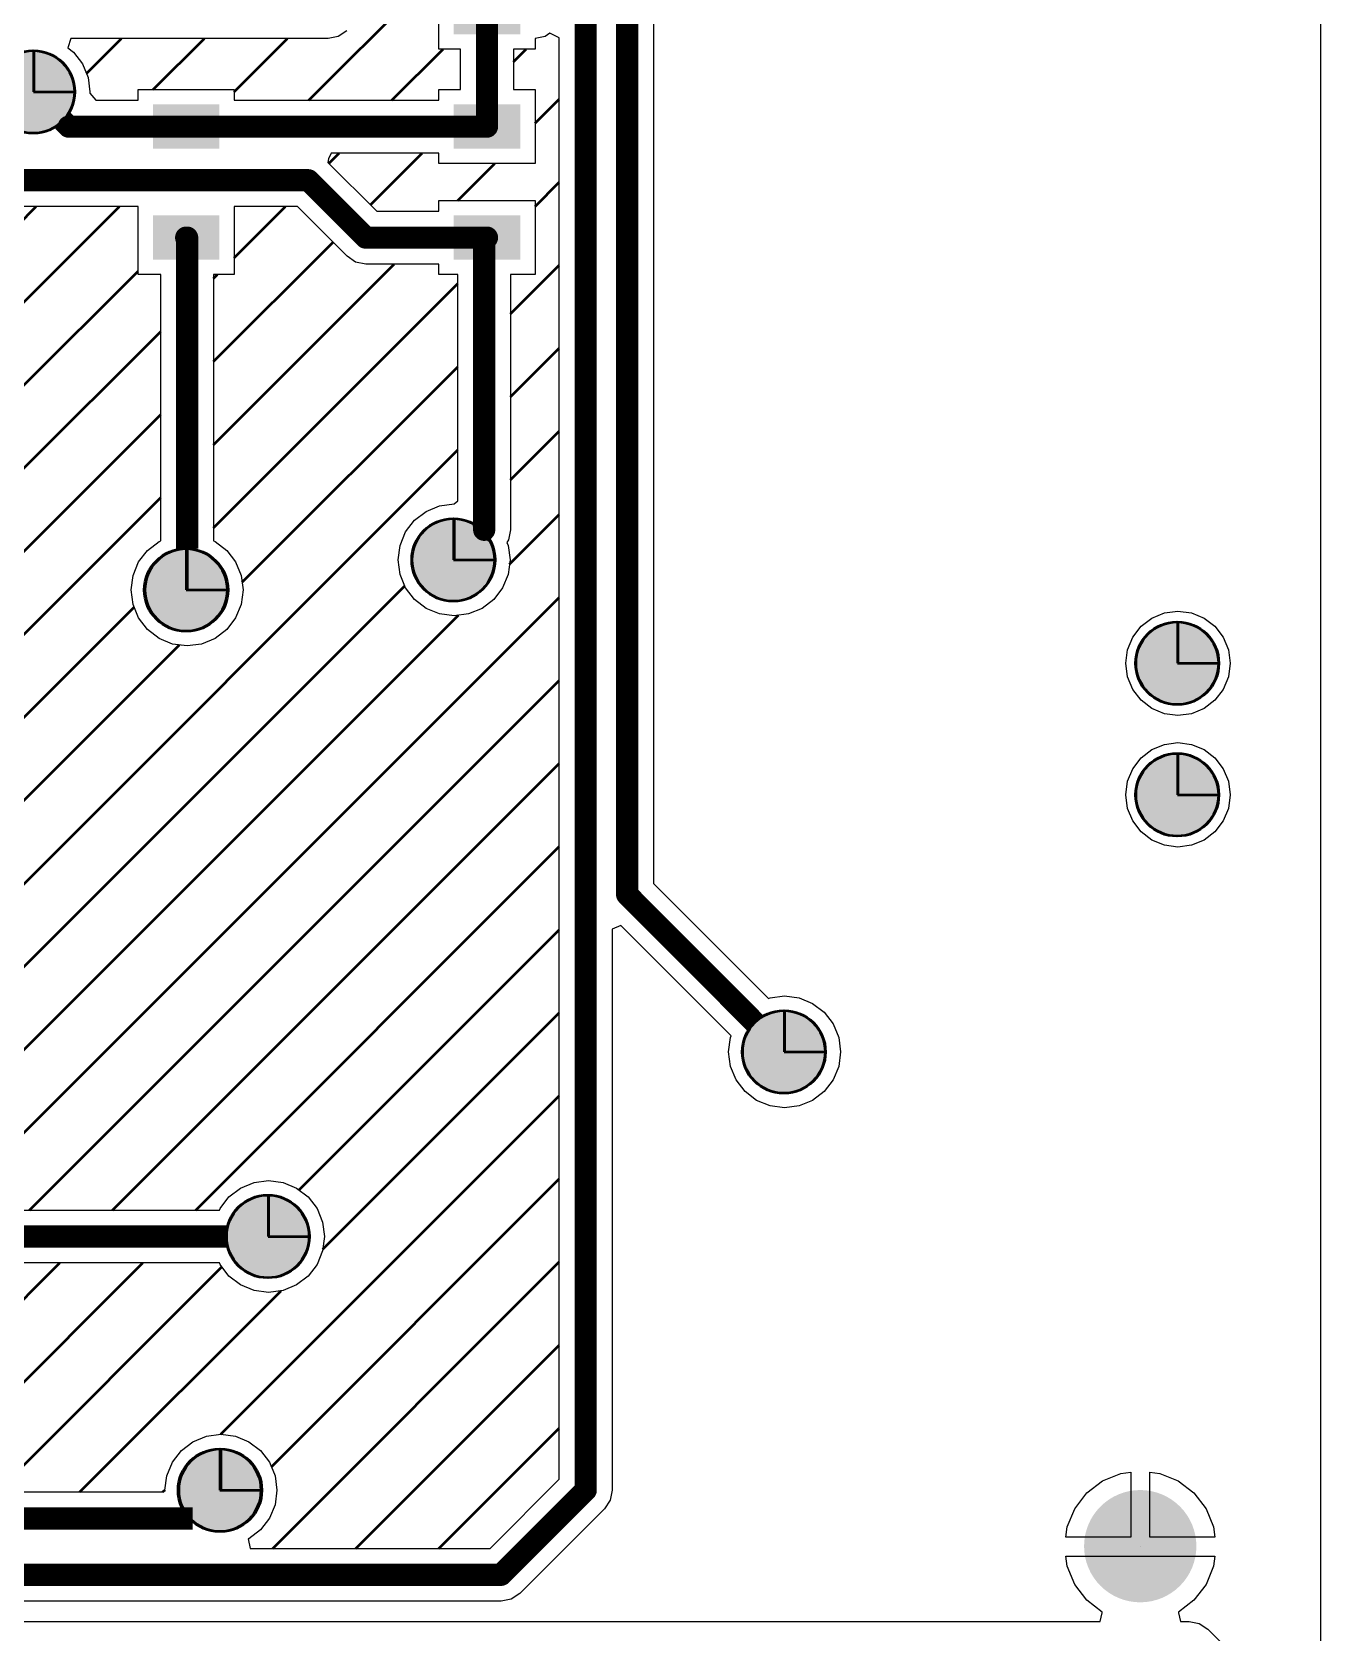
# Paper-space layout 'Layout1' of a CAD drawing. Header units: millimetres. Extents: x 0 to 841, y 0 to 594.
# Drawn here: x 680 to 749.7, y 347.2 to 433.8 of the extents above; entities that cross this region are included whole.
import ezdxf

# ---------------------------------------------------------------- set-up
doc = ezdxf.new("R2010")
doc.units = ezdxf.units.MM
doc.layers.get('0').update_dxf_attribs({"lineweight": 50})
doc.layers.add('BottomLayer', color=5, linetype='Continuous')
doc.layers.add('TopLayer', color=1, linetype='Continuous')

psp = doc.layouts.get("Layout1")

# ---------------------------------------------------------------- hatches: boundary and pattern name
h = psp.add_hatch()
h.set_pattern_fill('ANSI31', color=256)
h.paths.add_polyline_path([(588.235, 357.152), (588.653, 357.777), (611.138, 380.262), (611.02, 381.152), (611.124, 381.935), (611.546, 382.956), (611.336, 383.382), (610.269, 383.382), (588.077, 361.19), (588.077, 358.213), (587.659, 357.587), (584.949, 354.878), (584.211, 354.731), (578.001, 354.731), (577.375, 355.149), (572.939, 359.586), (572.792, 360.324), (572.792, 389.642), (571.748, 390.443), (571.379, 390.317), (571.24, 389.617), (570.93, 389.154), (515.283, 333.507), (515.493, 332.999), (580.677, 332.999), (581.224, 333.711), (581.85, 334.192), (582.58, 334.494), (583.363, 334.597), (584.146, 334.494), (584.876, 334.192), (585.503, 333.711), (585.984, 333.084), (586.286, 332.354), (586.389, 331.571), (586.286, 330.788), (585.984, 330.058), (585.667, 329.646), (585.918, 329.138), (588.235, 329.138)])
edge = h.paths.add_edge_path(flags=16)
edge.add_arc((563.689, 345.771), 2.21, 0, 360)
edge = h.paths.add_edge_path(flags=16)
edge.add_arc((531.689, 345.771), 2.21, 0, 360)
edge = h.paths.add_edge_path(flags=16)
edge.add_arc((563.689, 377.771), 2.21, 0, 360)
h.paths.add_polyline_path([(677.158, 344.52), (676.964, 344.99), (674.086, 344.99), (666.681, 337.585), (665.943, 337.438), (604.844, 337.438), (604.219, 337.856), (601.54, 340.535), (601.029, 340.535), (601.029, 339.893), (595.154, 339.893), (595.154, 335.312), (622.289, 308.176), (622.436, 307.438), (622.436, 306.739), (623.009, 306.739), (623.009, 302.21), (623.4, 301.91), (623.88, 301.283), (624.183, 300.554), (624.286, 299.77), (624.183, 298.987), (623.88, 298.257), (623.4, 297.631), (622.773, 297.15), (622.043, 296.848), (622.163, 296.375), (626.953, 296.375), (627.589, 296.638), (628.372, 296.741), (629.262, 296.624)])
h.paths.add_polyline_path([(705.256, 297.416), (706.025, 298.419), (707.028, 299.188), (708.196, 299.672), (709.449, 299.837), (710.702, 299.672), (711.695, 299.26), (713.839, 301.404), (714.577, 301.551), (720.057, 301.551), (720.057, 302.123), (723.465, 302.123), (723.465, 303.304), (723.673, 303.615), (723.401, 304.123), (720.057, 304.123), (720.057, 308.123), (722.638, 308.123), (726.001, 311.486), (726.001, 315.347), (730.001, 315.347), (730.001, 310.57), (730.249, 310.438), (730.509, 310.348), (730.988, 310.443), (733.601, 310.443), (733.601, 314.748), (732.429, 315.92), (726.337, 315.92), (725.711, 316.338), (720.839, 321.21), (719.846, 320.799), (718.593, 320.634), (717.34, 320.799), (716.172, 321.282), (715.169, 322.052), (714.4, 323.054), (713.916, 324.222), (713.751, 325.475), (713.916, 326.728), (714.4, 327.896), (715.345, 329.128), (715.207, 329.534), (695.552, 329.534), (694.927, 329.952), (686.971, 337.908), (686.081, 337.791), (685.298, 337.894), (684.568, 338.196), (683.941, 338.677), (683.46, 339.304), (683.158, 340.034), (683.055, 340.817), (683.158, 341.6), (683.548, 342.54), (683.326, 342.989), (679.665, 342.989), (631.281, 294.605), (631.398, 293.715), (631.295, 292.932), (630.992, 292.202), (630.512, 291.576), (629.885, 291.095), (629.155, 290.792), (628.372, 290.689), (627.589, 290.792), (626.859, 291.095), (626.232, 291.576), (625.751, 292.202), (625.449, 292.932), (625.372, 293.52), (623.458, 293.52), (623.311, 293.033), (628.049, 288.295), (660.246, 288.295), (660.412, 288.785), (659.889, 289.466), (659.587, 290.196), (659.484, 290.979), (659.587, 291.762), (659.889, 292.492), (660.37, 293.119), (660.997, 293.6), (661.726, 293.902), (662.51, 294.005), (663.293, 293.902), (664.023, 293.6), (664.649, 293.119), (665.13, 292.492), (665.432, 291.762), (665.535, 290.979), (665.418, 290.089), (667.631, 287.877), (672.946, 282.561), (674.995, 282.561), (675.216, 283.01), (674.827, 283.95), (674.724, 284.734), (674.827, 285.517), (675.129, 286.247), (675.61, 286.873), (676.237, 287.354), (676.966, 287.656), (677.75, 287.759), (678.64, 287.642), (682.461, 291.464), (682.344, 292.354), (682.447, 293.137), (682.749, 293.867), (683.23, 294.493), (683.857, 294.974), (684.586, 295.276), (685.37, 295.379), (686.153, 295.276), (686.883, 294.974), (687.509, 294.493), (687.99, 293.867), (688.292, 293.137), (688.395, 292.354), (688.292, 291.57), (687.99, 290.841), (687.509, 290.214), (686.883, 289.733), (686.153, 289.431), (685.37, 289.328), (684.48, 289.445), (681.121, 286.087), (681.42, 285.746), (682.351, 286.132), (683.134, 286.235), (683.918, 286.132), (684.647, 285.83), (685.274, 285.349), (685.82, 284.637), (691.687, 284.637), (695.198, 288.148), (695.936, 288.295), (713.593, 288.295), (713.593, 289.467), (717.593, 289.467), (717.593, 284.267), (717.02, 284.267), (717.02, 283.371), (717.593, 283.371), (717.593, 278.171), (713.593, 278.171), (713.593, 283.371), (714.165, 283.371), (714.165, 284.267), (713.593, 284.267), (713.593, 285.44), (696.527, 285.44), (693.016, 281.929), (692.278, 281.782), (685.82, 281.782), (685.274, 281.07), (684.647, 280.589), (683.918, 280.287), (683.134, 280.184), (682.351, 280.287), (681.621, 280.589), (681.109, 280.983), (680.25, 280.124), (679.857, 279.862), (679.867, 279.576), (679.942, 279.354), (689.999, 279.354), (690.545, 280.066), (691.172, 280.547), (691.902, 280.849), (692.685, 280.952), (693.468, 280.849), (694.198, 280.547), (694.824, 280.066), (695.305, 279.439), (695.608, 278.71), (695.711, 277.926), (695.608, 277.143), (695.305, 276.413), (694.824, 275.787), (694.198, 275.306), (693.468, 275.004), (692.685, 274.9), (691.902, 275.004), (691.172, 275.306), (690.545, 275.787), (689.999, 276.499), (656.356, 276.499), (655.81, 275.787), (655.183, 275.306), (654.454, 275.004), (653.67, 274.9), (652.887, 275.004), (652.157, 275.306), (651.531, 275.787), (651.05, 276.413), (650.748, 277.143), (650.644, 277.926), (650.748, 278.71), (651.05, 279.439), (651.531, 280.066), (652.157, 280.547), (652.887, 280.849), (653.67, 280.952), (654.454, 280.849), (655.183, 280.547), (655.81, 280.066), (656.356, 279.354), (671.654, 279.354), (671.729, 279.576), (671.739, 279.862), (671.346, 280.124), (666.03, 285.44), (627.074, 285.44), (626.448, 285.858), (621.786, 290.52), (620.825, 290.52), (620.825, 289.455), (618.009, 289.455), (615.193, 289.455), (615.193, 290.516), (614.561, 290.938), (613.477, 292.022), (613.33, 292.76), (613.33, 298.887), (613.581, 299.263), (613.581, 301.539), (613.009, 301.539), (613.009, 302.712), (603.235, 302.712), (603.235, 301.075), (598.035, 301.075), (598.035, 301.075), (597.527, 301.172), (597.079, 301.113), (596.296, 301.216), (595.566, 301.519), (594.94, 302), (594.459, 302.626), (594.156, 303.356), (594.053, 304.139), (594.156, 304.922), (594.459, 305.652), (594.94, 306.279), (595.566, 306.76), (596.296, 307.062), (597.079, 307.165), (597.862, 307.062), (598.949, 306.612), (599.357, 306.813), (599.357, 324.055), (595.83, 327.583), (595.439, 327.322), (595.578, 326.268), (595.463, 325.396), (595.127, 324.583), (594.591, 323.886), (593.894, 323.35), (593.081, 323.014), (592.209, 322.899), (591.337, 323.014), (590.801, 323.236), (590.503, 322.848), (590.858, 321.991), (590.961, 321.208), (590.858, 320.425), (590.556, 319.695), (590.075, 319.068), (589.363, 318.522), (589.363, 286.95), (595.435, 280.878), (615.193, 280.878), (615.193, 282.247), (618.009, 282.247), (620.825, 282.247), (620.825, 280.878), (621.542, 280.878), (622.168, 280.46), (628.354, 274.274), (719.196, 274.274), (722.408, 277.486), (722.214, 277.955), (722.101, 277.955), (722.101, 280.263), (723.809, 280.263), (723.809, 279.55), (724.278, 279.356), (732.457, 287.534), (732.262, 288.004), (730.565, 288.004), (730.565, 289.531), (730.283, 289.719), (723.916, 296.086), (723.769, 296.824), (723.769, 298.123), (720.057, 298.123), (720.057, 298.696), (715.168, 298.696), (713.714, 297.242), (714.125, 296.248), (714.29, 294.995), (714.125, 293.742), (713.642, 292.574), (712.872, 291.572), (711.869, 290.802), (710.702, 290.319), (709.449, 290.154), (708.196, 290.319), (707.028, 290.802), (706.025, 291.572), (705.256, 292.574), (704.772, 293.742), (704.607, 294.995), (704.772, 296.248)])
edge = h.paths.add_edge_path(flags=16)
edge.add_line((652.791, 306.113), (652.049, 306.683))
edge.add_line((652.049, 306.683), (651.479, 307.426))
edge.add_line((651.479, 307.426), (651.12, 308.291))
edge.add_line((651.12, 308.291), (651.065, 308.711))
edge.add_line((651.065, 308.711), (653.421, 308.711))
edge.add_arc((654.585, 309.219), 1.27, 180, 203.57818, ccw=False)
edge.add_arc((654.585, 309.219), 1.27, 156.42182, 180, ccw=False)
edge.add_line((653.421, 309.727), (651.065, 309.727))
edge.add_line((651.065, 309.727), (651.12, 310.147))
edge.add_line((651.12, 310.147), (651.479, 311.013))
edge.add_line((651.479, 311.013), (652.049, 311.755))
edge.add_line((652.049, 311.755), (652.791, 312.325))
edge.add_line((652.791, 312.325), (653.656, 312.684))
edge.add_line((653.656, 312.684), (654.077, 312.739))
edge.add_line((654.077, 312.739), (654.077, 310.383))
edge.add_arc((654.585, 309.219), 1.27, 66.42182, 113.57818, ccw=False)
edge.add_line((655.093, 310.383), (655.093, 312.739))
edge.add_line((655.093, 312.739), (655.513, 312.684))
edge.add_line((655.513, 312.684), (656.378, 312.325))
edge.add_line((656.378, 312.325), (657.121, 311.755))
edge.add_line((657.121, 311.755), (657.691, 311.013))
edge.add_line((657.691, 311.013), (658.049, 310.147))
edge.add_line((658.049, 310.147), (658.105, 309.727))
edge.add_line((658.105, 309.727), (655.749, 309.727))
edge.add_arc((654.585, 309.219), 1.27, 0, 23.57818, ccw=False)
edge.add_arc((654.585, 309.219), 1.27, 336.42182, 360, ccw=False)
edge.add_line((655.749, 308.711), (658.105, 308.711))
edge.add_line((658.105, 308.711), (658.049, 308.291))
edge.add_line((658.049, 308.291), (657.691, 307.426))
edge.add_line((657.691, 307.426), (657.121, 306.683))
edge.add_line((657.121, 306.683), (656.378, 306.113))
edge.add_line((656.378, 306.113), (655.513, 305.755))
edge.add_line((655.513, 305.755), (655.093, 305.699))
edge.add_line((655.093, 305.699), (655.093, 308.055))
edge.add_arc((654.585, 309.219), 1.27, 246.42182, 293.57818, ccw=False)
edge.add_line((654.077, 308.055), (654.077, 305.699))
edge.add_line((654.077, 305.699), (653.656, 305.755))
edge.add_line((653.656, 305.755), (652.791, 306.113))
edge = h.paths.add_edge_path(flags=0)
edge.add_arc((654.585, 309.219), 1.27, 0, 360)
edge = h.paths.add_edge_path(flags=16)
edge.add_line((667.289, 311.763), (666.719, 312.506))
edge.add_line((666.719, 312.506), (666.36, 313.371))
edge.add_line((666.36, 313.371), (666.305, 313.791))
edge.add_line((666.305, 313.791), (668.661, 313.791))
edge.add_arc((669.825, 314.299), 1.27, 180, 203.57818, ccw=False)
edge.add_arc((669.825, 314.299), 1.27, 156.42182, 180, ccw=False)
edge.add_line((668.661, 314.807), (666.305, 314.807))
edge.add_line((666.305, 314.807), (666.36, 315.227))
edge.add_line((666.36, 315.227), (666.719, 316.093))
edge.add_line((666.719, 316.093), (667.289, 316.835))
edge.add_line((667.289, 316.835), (668.031, 317.405))
edge.add_line((668.031, 317.405), (668.896, 317.764))
edge.add_line((668.896, 317.764), (669.317, 317.819))
edge.add_line((669.317, 317.819), (669.317, 315.463))
edge.add_arc((669.825, 314.299), 1.27, 66.42182, 113.57818, ccw=False)
edge.add_line((670.333, 315.463), (670.333, 317.819))
edge.add_line((670.333, 317.819), (670.753, 317.764))
edge.add_line((670.753, 317.764), (671.618, 317.405))
edge.add_line((671.618, 317.405), (672.361, 316.835))
edge.add_line((672.361, 316.835), (672.931, 316.093))
edge.add_line((672.931, 316.093), (673.289, 315.227))
edge.add_line((673.289, 315.227), (673.345, 314.807))
edge.add_line((673.345, 314.807), (670.989, 314.807))
edge.add_arc((669.825, 314.299), 1.27, 0, 23.57818, ccw=False)
edge.add_arc((669.825, 314.299), 1.27, -23.57818, 0, ccw=False)
edge.add_line((670.989, 313.791), (673.345, 313.791))
edge.add_line((673.345, 313.791), (673.289, 313.371))
edge.add_line((673.289, 313.371), (672.931, 312.506))
edge.add_line((672.931, 312.506), (672.361, 311.763))
edge.add_line((672.361, 311.763), (671.618, 311.193))
edge.add_line((671.618, 311.193), (670.753, 310.835))
edge.add_line((670.753, 310.835), (670.333, 310.779))
edge.add_line((670.333, 310.779), (670.333, 313.135))
edge.add_arc((669.825, 314.299), 1.27, 246.42182, 293.57818, ccw=False)
edge.add_line((669.317, 313.135), (669.317, 310.779))
edge.add_line((669.317, 310.779), (668.896, 310.835))
edge.add_line((668.896, 310.835), (668.031, 311.193))
edge.add_line((668.031, 311.193), (667.289, 311.763))
edge = h.paths.add_edge_path(flags=16)
edge.add_arc((627.689, 281.771), 2.21, 0, 360)
edge = h.paths.add_edge_path(flags=0)
edge.add_arc((669.825, 314.299), 1.27, 0, 360)
h.paths.add_polyline_path([(620.825, 288.439), (620.825, 286.731), (618.517, 286.731), (618.517, 288.439)], flags=16)
h.paths.add_polyline_path([(620.825, 284.971), (620.825, 283.263), (618.517, 283.263), (618.517, 284.971)], flags=16)
h.paths.add_polyline_path([(617.501, 288.439), (617.501, 286.731), (615.193, 286.731), (615.193, 288.439)], flags=16)
h.paths.add_polyline_path([(617.501, 284.971), (617.501, 283.263), (615.193, 283.263), (615.193, 284.971)], flags=16)
h.paths.add_polyline_path([(687.322, 297.942), (687.425, 298.725), (687.727, 299.455), (688.208, 300.081), (688.921, 300.628), (688.921, 306.533), (688.208, 307.08), (687.727, 307.706), (687.425, 308.436), (687.322, 309.219), (687.425, 310.002), (687.727, 310.732), (688.208, 311.359), (688.835, 311.84), (689.565, 312.142), (690.348, 312.245), (691.131, 312.142), (691.861, 311.84), (692.488, 311.359), (692.968, 310.732), (693.271, 310.002), (693.374, 309.219), (693.271, 308.436), (692.968, 307.706), (692.488, 307.08), (691.775, 306.533), (691.775, 300.628), (692.488, 300.081), (692.968, 299.455), (693.271, 298.725), (693.374, 297.942), (693.271, 297.158), (692.968, 296.429), (692.488, 295.802), (691.861, 295.321), (691.131, 295.019), (690.348, 294.916), (689.565, 295.019), (688.835, 295.321), (688.208, 295.802), (687.727, 296.429), (687.425, 297.158)], flags=16)
edge = h.paths.add_edge_path(flags=0)
edge.add_arc((690.348, 297.942), 1.1, 90, 180, ccw=False)
edge.add_line((690.348, 299.042), (690.348, 308.119))
edge.add_arc((690.348, 309.219), 1.1, 180, 270, ccw=False)
edge.add_arc((690.348, 309.219), 1.1, 0, 180, ccw=False)
edge.add_arc((690.348, 309.219), 1.1, -90, 0, ccw=False)
edge.add_line((690.348, 308.119), (690.348, 299.042))
edge.add_arc((690.348, 297.942), 1.1, 0, 90, ccw=False)
edge.add_arc((690.348, 297.942), 1.1, -180, 0, ccw=False)
edge = h.paths.add_edge_path(flags=0)
edge.add_arc((690.348, 297.942), 1.1, 0, 360)
edge = h.paths.add_edge_path(flags=0)
edge.add_arc((690.348, 297.942), 0.3, 0, 360)
edge = h.paths.add_edge_path(flags=0)
edge.add_arc((690.348, 309.219), 1.1, 0, 360)
edge = h.paths.add_edge_path(flags=0)
edge.add_arc((690.348, 309.219), 0.3, 0, 360)
h.paths.add_polyline_path([(603.451, 296.567), (603.451, 294.859), (601.143, 294.859), (601.143, 296.567)], flags=16)
h.paths.add_polyline_path([(603.451, 297.583), (601.143, 297.583), (601.143, 299.291), (603.451, 299.291)], flags=16)
h.paths.add_polyline_path([(600.127, 296.567), (600.127, 294.859), (597.819, 294.859), (597.819, 296.567)], flags=16)
h.paths.add_polyline_path([(600.127, 297.583), (597.819, 297.583), (597.819, 299.291), (600.127, 299.291)], flags=16)
edge = h.paths.add_edge_path(flags=16)
edge.add_line((696.84, 314.387), (696.785, 314.807))
edge.add_line((696.785, 314.807), (699.141, 314.807))
edge.add_arc((700.305, 315.315), 1.27, 180, 203.57818, ccw=False)
edge.add_arc((700.305, 315.315), 1.27, 156.42182, 180, ccw=False)
edge.add_line((699.141, 315.823), (696.785, 315.823))
edge.add_line((696.785, 315.823), (696.84, 316.243))
edge.add_line((696.84, 316.243), (697.199, 317.109))
edge.add_line((697.199, 317.109), (697.769, 317.851))
edge.add_line((697.769, 317.851), (698.511, 318.421))
edge.add_line((698.511, 318.421), (699.376, 318.78))
edge.add_line((699.376, 318.78), (699.797, 318.835))
edge.add_line((699.797, 318.835), (699.797, 316.479))
edge.add_arc((700.305, 315.315), 1.27, 66.42182, 113.57818, ccw=False)
edge.add_line((700.813, 316.479), (700.813, 318.835))
edge.add_line((700.813, 318.835), (701.233, 318.78))
edge.add_line((701.233, 318.78), (702.098, 318.421))
edge.add_line((702.098, 318.421), (702.841, 317.851))
edge.add_line((702.841, 317.851), (703.411, 317.109))
edge.add_line((703.411, 317.109), (703.769, 316.243))
edge.add_line((703.769, 316.243), (703.825, 315.823))
edge.add_line((703.825, 315.823), (701.469, 315.823))
edge.add_arc((700.305, 315.315), 1.27, 0, 23.57818, ccw=False)
edge.add_arc((700.305, 315.315), 1.27, -23.57818, 0, ccw=False)
edge.add_line((701.469, 314.807), (703.825, 314.807))
edge.add_line((703.825, 314.807), (703.769, 314.387))
edge.add_line((703.769, 314.387), (703.411, 313.522))
edge.add_line((703.411, 313.522), (702.841, 312.779))
edge.add_line((702.841, 312.779), (702.098, 312.209))
edge.add_line((702.098, 312.209), (701.233, 311.851))
edge.add_line((701.233, 311.851), (700.813, 311.795))
edge.add_line((700.813, 311.795), (700.813, 314.151))
edge.add_arc((700.305, 315.315), 1.27, 246.42182, 293.57818, ccw=False)
edge.add_line((699.797, 314.151), (699.797, 311.795))
edge.add_line((699.797, 311.795), (699.376, 311.851))
edge.add_line((699.376, 311.851), (698.511, 312.209))
edge.add_line((698.511, 312.209), (697.769, 312.779))
edge.add_line((697.769, 312.779), (697.199, 313.522))
edge.add_line((697.199, 313.522), (696.84, 314.387))
edge = h.paths.add_edge_path(flags=16)
edge.add_arc((700.305, 315.315), 1.27, 0, 360)
h.paths.add_polyline_path([(719.377, 289.683), (721.085, 289.683), (721.085, 287.375), (719.377, 287.375)], flags=16)
h.paths.add_polyline_path([(719.377, 286.359), (721.593, 286.359), (723.809, 286.359), (723.809, 284.095), (723.809, 284.051), (723.809, 283.587), (723.809, 281.279), (721.593, 281.279), (719.377, 281.279), (719.377, 283.543), (719.377, 283.587), (719.377, 284.051)], flags=16)
h.paths.add_polyline_path([(719.377, 280.263), (721.085, 280.263), (721.085, 277.955), (719.377, 277.955)], flags=16)
h.paths.add_polyline_path([(722.101, 289.683), (723.809, 289.683), (723.809, 287.375), (722.101, 287.375)], flags=16)
h.paths.add_polyline_path([(602.681, 323.747), (602.212, 323.553), (602.212, 305.567), (613.009, 305.567), (613.009, 306.739), (617.009, 306.739), (617.009, 301.539), (616.436, 301.539), (616.436, 298.371), (616.185, 297.995), (616.185, 296.947), (619.177, 296.947), (619.349, 297.455), (619.12, 297.631), (618.639, 298.257), (618.337, 298.987), (618.234, 299.77), (618.337, 300.554), (618.639, 301.283), (619.009, 301.765), (619.009, 306.739), (619.009, 306.739), (619.181, 307.247)], flags=17)
h.paths.add_polyline_path([(708.529, 433.448), (708.021, 433.7), (707.221, 433.165), (707.221, 432.844), (706.048, 432.844), (706.048, 430.652), (707.221, 430.652), (707.221, 426.652), (702.021, 426.652), (702.021, 427.224), (696.201, 427.224), (696.05, 426.914), (696.024, 426.716), (698.661, 424.079), (702.021, 424.079), (702.021, 424.652), (707.221, 424.652), (707.221, 420.652), (705.898, 420.652), (705.898, 406.857), (705.753, 406.127), (705.871, 405.231), (705.768, 404.448), (705.465, 403.718), (704.984, 403.092), (704.358, 402.611), (703.628, 402.308), (702.845, 402.205), (702.062, 402.308), (701.332, 402.611), (700.705, 403.092), (700.224, 403.718), (699.922, 404.448), (699.819, 405.231), (699.922, 406.014), (700.224, 406.744), (700.705, 407.371), (701.332, 407.852), (702.062, 408.154), (702.845, 408.257), (703.043, 408.431), (703.043, 420.652), (702.021, 420.652), (702.021, 421.224), (697.686, 421.224), (697.06, 421.642), (694.376, 424.327), (690.965, 424.327), (690.965, 420.652), (689.845, 420.652), (689.845, 406.292), (690.557, 405.745), (691.038, 405.119), (691.34, 404.389), (691.443, 403.606), (691.34, 402.822), (691.038, 402.093), (690.557, 401.466), (689.931, 400.985), (689.201, 400.683), (688.418, 400.58), (687.634, 400.683), (686.905, 400.985), (686.278, 401.466), (685.797, 402.093), (685.495, 402.822), (685.392, 403.606), (685.495, 404.389), (685.797, 405.119), (686.278, 405.745), (686.99, 406.292), (686.99, 420.652), (685.765, 420.652), (685.765, 424.327), (678.893, 424.327), (678.698, 423.858), (679.335, 423.221), (679.482, 422.483), (679.482, 391.64), (679.064, 391.014), (642.244, 354.194), (642.439, 353.725), (653.282, 353.725), (669.493, 369.936), (670.231, 370.083), (690.132, 370.083), (690.679, 370.795), (691.305, 371.276), (692.035, 371.578), (692.818, 371.681), (693.601, 371.578), (694.331, 371.276), (694.958, 370.795), (695.439, 370.168), (695.741, 369.438), (695.844, 368.655), (695.741, 367.872), (695.439, 367.142), (694.958, 366.516), (694.331, 366.035), (693.601, 365.732), (692.818, 365.629), (692.035, 365.732), (691.305, 366.035), (690.679, 366.516), (690.132, 367.228), (670.822, 367.228), (655.655, 352.061), (655.85, 351.591), (662.02, 351.591), (665.124, 354.696), (665.862, 354.843), (687.136, 354.843), (687.22, 354.939), (687.324, 355.722), (687.626, 356.452), (688.107, 357.079), (688.733, 357.56), (689.463, 357.862), (690.246, 357.965), (691.03, 357.862), (691.759, 357.56), (692.386, 357.079), (692.867, 356.452), (693.169, 355.722), (693.272, 354.939), (693.169, 354.156), (692.867, 353.426), (692.386, 352.8), (691.723, 352.291), (691.822, 351.795), (704.794, 351.795), (708.529, 355.53)])
h.paths.add_polyline_path([(652.22, 368.207), (651.983, 368.65), (620.796, 368.65), (620.25, 367.938), (619.623, 367.457), (618.894, 367.155), (618.11, 367.052), (617.327, 367.155), (616.597, 367.457), (616.083, 367.852), (615.575, 367.684), (615.575, 364.49), (615.467, 363.943), (615.157, 363.48), (604.529, 352.852), (604.648, 352.253), (605.112, 351.897), (605.592, 351.271), (605.895, 350.541), (605.998, 349.758), (605.895, 348.974), (605.592, 348.245), (605.112, 347.618), (604.399, 347.071), (604.399, 346.506), (604.291, 345.96), (603.981, 345.497), (603.038, 344.554), (602.575, 344.245), (602.029, 344.136), (601.029, 344.136), (601.029, 343.39), (602.131, 343.39), (602.677, 343.282), (603.14, 342.972), (605.819, 340.293), (610.958, 340.293), (611.168, 340.801), (609.348, 342.621), (608.458, 342.504), (607.675, 342.607), (606.945, 342.909), (606.319, 343.39), (605.838, 344.017), (605.536, 344.747), (605.432, 345.53), (605.536, 346.313), (605.838, 347.043), (606.319, 347.669), (606.945, 348.15), (607.675, 348.453), (608.458, 348.556), (609.242, 348.453), (609.98, 348.147), (610.485, 348.396), (610.485, 357.479), (610.594, 358.025), (610.903, 358.489), (616.695, 364.28), (617.158, 364.589), (617.704, 364.698), (625.584, 364.698), (626.131, 365.41), (626.757, 365.891), (627.487, 366.193), (628.27, 366.296), (629.054, 366.193), (629.783, 365.891), (630.41, 365.41), (630.891, 364.783), (631.193, 364.054), (631.296, 363.27), (631.193, 362.487), (630.891, 361.757), (630.41, 361.131), (630.073, 360.872), (630.064, 360.261), (630.586, 359.58), (630.888, 358.85), (630.991, 358.067), (630.888, 357.284), (630.562, 356.497), (630.779, 356.058), (640.07, 356.058)])
h.paths.add_polyline_path([(670.482, 351.519), (670.34, 351.988), (666.454, 351.988), (663.621, 349.155), (663.157, 348.845), (662.611, 348.737), (627.361, 348.737), (627.361, 345.389), (627.252, 344.843), (626.943, 344.379), (626.078, 343.514), (626.272, 343.045), (662.008, 343.045)])
h.paths.add_polyline_path([(744.597, 342.359), (744.185, 342.771), (743.704, 342.534), (743.81, 341.731), (743.678, 340.727), (743.29, 339.791), (742.673, 338.987), (741.869, 338.37), (740.933, 337.982), (739.929, 337.85), (738.924, 337.982), (737.988, 338.37), (737.184, 338.987), (736.568, 339.791), (736.18, 340.727), (736.048, 341.731), (736.146, 342.481), (735.784, 342.989), (688.835, 342.989), (688.614, 342.54), (689.004, 341.6), (689.107, 340.817), (688.989, 339.927), (696.527, 332.389), (724.361, 332.389), (724.987, 331.971), (732.011, 324.947), (733.801, 324.947), (733.801, 318.619), (733.566, 318.666), (734.029, 318.357), (737.039, 315.347), (737.601, 315.347), (737.601, 313.975), (738.516, 313.975), (738.773, 314.147), (739.319, 314.255), (740.125, 314.255), (740.125, 314.828), (744.597, 314.828)])
h.paths.add_polyline_path([(729.801, 323.12), (723.386, 329.534), (721.978, 329.534), (721.815, 329.053), (722.016, 328.899), (722.786, 327.896), (723.269, 326.728), (723.434, 325.475), (723.269, 324.222), (722.858, 323.229), (727.312, 318.775), (733.02, 318.775), (733.801, 318.619), (733.801, 319.347), (729.801, 319.347)], flags=17)
h.paths.add_polyline_path([(738.139, 307.119), (737.945, 307.589), (731.579, 307.589), (727.664, 303.673), (727.858, 303.204), (730.765, 303.204), (730.765, 300.995), (732.004, 300.995), (732.55, 300.886), (733.013, 300.577), (733.896, 299.694), (734.365, 299.889), (734.365, 303.204), (734.937, 303.204), (734.937, 303.326), (735.046, 303.873), (735.355, 304.336)])
at = {"lineweight": 50, "true_color": 0xf0f0f0}
h = psp.add_hatch(color=7, dxfattribs=at)
h.dxf.hatch_style = 1
h.paths.add_polyline_path([(680.139, 430.53), (680.139, 432.767, 0.417773), (677.874, 430.53, 1), (682.349, 430.53)])
at = {"lineweight": 50}
h = psp.add_hatch(color=18, dxfattribs=at)
h.dxf.hatch_style = 1
h.paths.add_polyline_path([(680.112, 430.53), (682.322, 430.53, 0.410663), (680.112, 432.767)])
h = psp.add_hatch(color=18, dxfattribs=at)
h.dxf.hatch_style = 1
h.paths.add_polyline_path([(680.139, 430.53), (682.349, 430.53, 0.410663), (680.139, 432.767)])
at = {"lineweight": 30}
h = psp.add_hatch(color=18, dxfattribs=at)
h.dxf.hatch_style = 1
h.paths.add_polyline_path([(680.139, 430.53), (682.349, 430.53, 0.410663), (680.139, 432.767)])
at = {"lineweight": 50, "true_color": 0xf0f0f0}
h = psp.add_hatch(color=7, dxfattribs=at)
h.dxf.hatch_style = 1
h.paths.add_polyline_path([(702.845, 405.231), (702.845, 407.468, 0.417773), (700.58, 405.231, 1), (705.055, 405.231)])
at = {"lineweight": 50}
h = psp.add_hatch(color=18, dxfattribs=at)
h.dxf.hatch_style = 1
h.paths.add_polyline_path([(702.818, 405.231), (705.028, 405.231, 0.410663), (702.818, 407.468)])
h = psp.add_hatch(color=18, dxfattribs=at)
h.dxf.hatch_style = 1
h.paths.add_polyline_path([(702.845, 405.231), (705.055, 405.231, 0.410663), (702.845, 407.468)])
at = {"lineweight": 30}
h = psp.add_hatch(color=18, dxfattribs=at)
h.dxf.hatch_style = 1
h.paths.add_polyline_path([(702.845, 405.231), (705.055, 405.231, 0.410663), (702.845, 407.468)])
at = {"lineweight": 50, "true_color": 0xf0f0f0}
h = psp.add_hatch(color=7, dxfattribs=at)
h.dxf.hatch_style = 1
h.paths.add_polyline_path([(688.39, 403.606), (688.39, 405.843, 0.417773), (686.126, 403.606, 1), (690.601, 403.606)])
at = {"lineweight": 50}
h = psp.add_hatch(color=18, dxfattribs=at)
h.dxf.hatch_style = 1
h.paths.add_polyline_path([(688.363, 403.606), (690.573, 403.606, 0.410663), (688.363, 405.843)])
at = {"lineweight": 30}
h = psp.add_hatch(color=18, dxfattribs=at)
h.dxf.hatch_style = 1
h.paths.add_polyline_path([(688.39, 403.606), (690.601, 403.606, 0.410663), (688.39, 405.843)])
at = {"lineweight": 50}
h = psp.add_hatch(color=18, dxfattribs=at)
h.dxf.hatch_style = 1
h.paths.add_polyline_path([(688.418, 403.606), (690.628, 403.606, 0.410663), (688.418, 405.843)])
at = {"lineweight": 50, "true_color": 0xf0f0f0}
h = psp.add_hatch(color=7, dxfattribs=at)
h.dxf.hatch_style = 1
h.paths.add_polyline_path([(741.961, 399.643), (741.961, 401.88, 0.417773), (739.696, 399.643, 1), (744.171, 399.643)])
at = {"lineweight": 50}
h = psp.add_hatch(color=18, dxfattribs=at)
h.dxf.hatch_style = 1
h.paths.add_polyline_path([(741.934, 399.643), (744.144, 399.643, 0.410663), (741.934, 401.88)])
h = psp.add_hatch(color=18, dxfattribs=at)
h.dxf.hatch_style = 1
h.paths.add_polyline_path([(741.961, 399.643), (744.171, 399.643, 0.410663), (741.961, 401.88)])
at = {"lineweight": 30}
h = psp.add_hatch(color=18, dxfattribs=at)
h.dxf.hatch_style = 1
h.paths.add_polyline_path([(741.961, 399.643), (744.171, 399.643, 0.410663), (741.961, 401.88)])
at = {"lineweight": 50, "true_color": 0xf0f0f0}
h = psp.add_hatch(color=7, dxfattribs=at)
h.dxf.hatch_style = 1
h.paths.add_polyline_path([(741.961, 392.531), (741.961, 394.768, 0.417773), (739.696, 392.531, 1), (744.171, 392.531)])
at = {"lineweight": 50}
h = psp.add_hatch(color=18, dxfattribs=at)
h.dxf.hatch_style = 1
h.paths.add_polyline_path([(741.934, 392.531), (744.144, 392.531, 0.410663), (741.934, 394.768)])
h = psp.add_hatch(color=18, dxfattribs=at)
h.dxf.hatch_style = 1
h.paths.add_polyline_path([(741.961, 392.531), (744.171, 392.531, 0.410663), (741.961, 394.768)])
at = {"lineweight": 30}
h = psp.add_hatch(color=18, dxfattribs=at)
h.dxf.hatch_style = 1
h.paths.add_polyline_path([(741.961, 392.531), (744.171, 392.531, 0.410663), (741.961, 394.768)])
at = {"lineweight": 50, "true_color": 0xf0f0f0}
h = psp.add_hatch(color=7, dxfattribs=at)
h.dxf.hatch_style = 1
h.paths.add_polyline_path([(720.705, 378.633), (720.705, 380.871, 0.417773), (718.44, 378.633, 1), (722.915, 378.633)])
at = {"lineweight": 50}
h = psp.add_hatch(color=18, dxfattribs=at)
h.dxf.hatch_style = 1
h.paths.add_polyline_path([(720.678, 378.633), (722.888, 378.633, 0.410663), (720.678, 380.871)])
h = psp.add_hatch(color=18, dxfattribs=at)
h.dxf.hatch_style = 1
h.paths.add_polyline_path([(720.705, 378.633), (722.915, 378.633, 0.410663), (720.705, 380.871)])
at = {"lineweight": 30}
h = psp.add_hatch(color=18, dxfattribs=at)
h.dxf.hatch_style = 1
h.paths.add_polyline_path([(720.705, 378.633), (722.915, 378.633, 0.410663), (720.705, 380.871)])
at = {"lineweight": 50, "true_color": 0xf0f0f0}
h = psp.add_hatch(color=7, dxfattribs=at)
h.dxf.hatch_style = 1
h.paths.add_polyline_path([(692.818, 368.655), (692.818, 370.892, 0.417773), (690.554, 368.655, 1), (695.028, 368.655)])
h = psp.add_hatch(color=7, dxfattribs=at)
h.dxf.hatch_style = 1
h.paths.add_polyline_path([(692.818, 368.655), (692.818, 370.892, 0.417773), (690.554, 368.655, 1), (695.028, 368.655)])
at = {"lineweight": 50}
h = psp.add_hatch(color=18, dxfattribs=at)
h.dxf.hatch_style = 1
h.paths.add_polyline_path([(692.791, 368.655), (695.001, 368.655, 0.410663), (692.791, 370.892)])
h = psp.add_hatch(color=18, dxfattribs=at)
h.dxf.hatch_style = 1
h.paths.add_polyline_path([(692.791, 368.655), (695.001, 368.655, 0.410663), (692.791, 370.892)])
h = psp.add_hatch(color=18, dxfattribs=at)
h.dxf.hatch_style = 1
h.paths.add_polyline_path([(692.818, 368.655), (695.028, 368.655, 0.410663), (692.818, 370.892)])
at = {"lineweight": 30}
h = psp.add_hatch(color=18, dxfattribs=at)
h.dxf.hatch_style = 1
h.paths.add_polyline_path([(692.818, 368.655), (695.028, 368.655, 0.410663), (692.818, 370.892)])
h = psp.add_hatch(color=18, dxfattribs=at)
h.dxf.hatch_style = 1
h.paths.add_polyline_path([(692.818, 368.655), (695.028, 368.655, 0.410663), (692.818, 370.892)])
at = {"lineweight": 50, "true_color": 0xf0f0f0}
h = psp.add_hatch(color=7, dxfattribs=at)
h.dxf.hatch_style = 1
h.paths.add_polyline_path([(690.219, 354.939), (690.219, 357.176, 0.417773), (687.955, 354.939, 1), (692.429, 354.939)])
at = {"lineweight": 50}
h = psp.add_hatch(color=18, dxfattribs=at)
h.dxf.hatch_style = 1
h.paths.add_polyline_path([(690.192, 354.939), (692.402, 354.939, 0.410663), (690.192, 357.176)])
at = {"lineweight": 30}
h = psp.add_hatch(color=18, dxfattribs=at)
h.dxf.hatch_style = 1
h.paths.add_polyline_path([(690.219, 354.939), (692.429, 354.939, 0.410663), (690.219, 357.176)])
at = {"lineweight": 50}
h = psp.add_hatch(color=18, dxfattribs=at)
h.dxf.hatch_style = 1
h.paths.add_polyline_path([(690.246, 354.939), (692.457, 354.939, 0.410663), (690.246, 357.176)])
h = psp.add_hatch(color=18, dxfattribs=at)
h.dxf.hatch_style = 1
h.paths.add_polyline_path([(739.922, 354.949, 0.414214), (736.887, 351.914, 0.414214), (739.922, 348.879), (739.922, 351.914)])
at = {"lineweight": 50, "true_color": 0xf0f0f0}
h = psp.add_hatch(color=7, dxfattribs=at)
h.dxf.hatch_style = 1
h.paths.add_polyline_path([(739.922, 354.949), (739.922, 351.914), (739.922, 348.879, 0.414214), (742.957, 351.914, 0.414214)])
at = {"layer": 'TopLayer', "lineweight": 50, "true_color": 0x000000}
h = psp.add_hatch(dxfattribs=at)
h.set_pattern_fill('ANSI31', color=18)
h.paths.add_polyline_path([(516.619, 328.72), (517.082, 329.029), (517.628, 329.138), (580.809, 329.138), (581.059, 329.646), (580.743, 330.058), (580.707, 330.144), (514.903, 330.144), (514.69, 329.631), (514.073, 328.827), (513.269, 328.21), (512.333, 327.822), (511.329, 327.69), (510.324, 327.822), (509.388, 328.21), (508.794, 328.666), (508.286, 328.416), (508.286, 324.567), (508.794, 324.316), (509.388, 324.772), (510.324, 325.16), (511.329, 325.292), (512.333, 325.16), (512.846, 324.948)])
h.paths.add_polyline_path([(612.708, 365.069), (612.665, 365.566), (612.213, 365.789), (612.003, 365.628), (611.274, 365.326), (610.49, 365.223), (609.707, 365.326), (608.977, 365.628), (608.299, 366.149), (607.814, 366.181), (593.154, 351.52), (593.154, 350.953), (593.623, 350.759), (597.232, 354.367), (597.695, 354.676), (598.241, 354.785), (602.425, 354.785)])
h.paths.add_polyline_path([(625.826, 360.207), (626.163, 360.466), (626.172, 361.077), (625.584, 361.843), (618.295, 361.843), (613.34, 356.888), (613.34, 356.4), (613.848, 356.189), (616.217, 358.558), (616.68, 358.867), (617.226, 358.976), (619.954, 358.976), (620.5, 358.867), (620.963, 358.558), (623.72, 355.801), (625.283, 355.801), (625.533, 356.309), (625.345, 356.554), (625.043, 357.284), (624.94, 358.067), (625.043, 358.85), (625.345, 359.58)])
h.paths.add_polyline_path([(618.244, 375.671), (617.715, 375.89), (617.088, 376.371), (616.607, 376.997), (616.305, 377.727), (616.217, 378.396), (615.921, 378.587), (615.707, 378.645), (615.559, 378.531), (614.83, 378.229), (614.046, 378.126), (613.156, 378.243), (591.09, 356.177), (591.09, 354.157), (591.559, 353.963), (606.854, 369.258), (607.317, 369.568), (607.832, 369.67), (607.87, 369.762), (608.351, 370.388), (608.977, 370.869), (609.707, 371.172), (610.49, 371.275), (611.274, 371.172), (612.003, 370.869), (612.213, 370.709), (612.721, 370.959), (612.721, 371.906), (612.829, 372.453), (613.139, 372.916), (614.967, 374.745), (615.431, 375.054), (615.977, 375.163), (618.143, 375.163)])
h.paths.add_polyline_path([(703.193, 432.844), (702.021, 432.844), (702.021, 436.844), (706.394, 436.844), (706.394, 438.628), (705.129, 438.628), (705.129, 440.844), (704.921, 440.844, -1), (704.321, 440.844), (704.113, 440.844), (704.113, 438.628), (701.835, 438.628), (697.04, 433.833), (696.577, 433.524), (696.031, 433.415), (682.141, 433.415), (681.969, 432.907), (682.279, 432.669), (682.759, 432.043), (683.062, 431.313), (683.177, 430.437), (683.491, 430.079), (685.765, 430.079), (685.765, 430.652), (690.965, 430.652), (690.965, 430.079), (702.021, 430.079), (702.021, 430.652), (703.193, 430.652)])

# ---------------------------------------------------------------- linework, layer by layer
at = {"lineweight": 50}
for p, q in [((680.112, 432.767), (680.112, 430.53)), ((680.139, 432.767), (680.139, 430.53)), ((680.112, 430.53), (682.322, 430.53)), ((680.139, 430.53), (682.349, 430.53)), ((702.818, 407.468), (702.818, 405.231)), ((702.845, 407.468), (702.845, 405.231)), ((688.363, 405.843), (688.363, 403.606)), ((688.418, 405.843), (688.418, 403.606)), ((702.818, 405.231), (705.028, 405.231)), ((702.845, 405.231), (705.055, 405.231)), ((688.363, 403.606), (690.573, 403.606)), ((688.418, 403.606), (690.628, 403.606)), ((741.934, 401.88), (741.934, 399.643)), ((741.961, 401.88), (741.961, 399.643)), ((741.934, 399.643), (744.144, 399.643)), ((741.961, 399.643), (744.171, 399.643)), ((741.934, 394.768), (741.934, 392.531)), ((741.961, 394.768), (741.961, 392.531)), ((741.934, 392.531), (744.144, 392.531)), ((741.961, 392.531), (744.171, 392.531)), ((720.678, 380.871), (720.678, 378.633)), ((720.705, 380.871), (720.705, 378.633)), ((720.678, 378.633), (722.888, 378.633)), ((720.705, 378.633), (722.915, 378.633)), ((692.791, 370.892), (692.791, 368.655)), ((692.791, 370.892), (692.791, 368.655)), ((692.818, 370.892), (692.818, 368.655)), ((692.791, 368.655), (695.001, 368.655)), ((692.791, 368.655), (695.001, 368.655)), ((692.818, 368.655), (695.028, 368.655)), ((690.192, 357.176), (690.192, 354.939)), ((690.246, 357.176), (690.246, 354.939)), ((690.192, 354.939), (692.402, 354.939)), ((690.246, 354.939), (692.457, 354.939))]:
    psp.add_line(p, q, dxfattribs=at)
at = {"lineweight": 30}
for p, q in [((680.139, 432.767), (680.139, 430.53)), ((680.139, 430.53), (682.349, 430.53)), ((702.845, 407.468), (702.845, 405.231)), ((688.39, 405.843), (688.39, 403.606)), ((702.845, 405.231), (705.055, 405.231)), ((688.39, 403.606), (690.601, 403.606)), ((741.961, 401.88), (741.961, 399.643)), ((741.961, 399.643), (744.171, 399.643)), ((741.961, 394.768), (741.961, 392.531)), ((741.961, 392.531), (744.171, 392.531)), ((720.705, 380.871), (720.705, 378.633)), ((720.705, 378.633), (722.915, 378.633)), ((692.818, 370.892), (692.818, 368.655)), ((692.818, 370.892), (692.818, 368.655)), ((692.818, 368.655), (695.028, 368.655)), ((692.818, 368.655), (695.028, 368.655)), ((690.219, 357.176), (690.219, 354.939)), ((690.219, 354.939), (692.429, 354.939))]:
    psp.add_line(p, q, dxfattribs=at)
at = {"lineweight": 50}
for centre in [(680.085, 430.53), (680.112, 430.53), (702.79, 405.231), (702.818, 405.231), (688.336, 403.606), (688.39, 403.606), (741.906, 399.643), (741.934, 399.643), (741.906, 392.531), (741.934, 392.531), (720.651, 378.633), (720.678, 378.633), (692.764, 368.655), (692.764, 368.655), (692.791, 368.655), (690.165, 354.939), (690.219, 354.939)]:
    psp.add_circle(centre, 2.237, dxfattribs=at)
at = {"color": 18, "lineweight": 30}
for centre in [(680.112, 430.53), (702.818, 405.231), (688.363, 403.606), (741.934, 399.643), (741.934, 392.531), (720.678, 378.633), (692.791, 368.655), (692.791, 368.655), (690.192, 354.939)]:
    psp.add_circle(centre, 2.237, dxfattribs=at)
at = {"layer": 'BottomLayer'}
for p, q in [((713.619, 457.832), (713.619, 387.738)), ((702.021, 432.844), (702.021, 436.844)), ((697.04, 433.833), (696.577, 433.524)), ((708.021, 433.7), (707.76, 433.525)), ((708.529, 433.448), (708.021, 433.7)), ((682.141, 433.415), (681.969, 432.907)), ((681.969, 432.907), (682.279, 432.669)), ((696.031, 433.415), (682.141, 433.415)), ((696.577, 433.524), (696.031, 433.415)), ((703.193, 432.844), (702.021, 432.844)), ((703.193, 430.652), (703.193, 432.844)), ((707.221, 432.844), (706.048, 432.844)), ((706.048, 432.844), (706.048, 430.652)), ((707.76, 433.525), (707.221, 433.418)), ((707.221, 433.418), (707.221, 432.844)), ((708.529, 355.53), (708.529, 433.448)), ((682.279, 432.669), (682.759, 432.043)), ((682.759, 432.043), (683.062, 431.313)), ((683.062, 431.313), (683.165, 430.53)), ((683.165, 430.53), (683.156, 430.461)), ((683.156, 430.461), (683.491, 430.079)), ((685.765, 430.079), (685.765, 430.652)), ((685.765, 430.652), (690.965, 430.652)), ((690.965, 430.652), (690.965, 430.079)), ((702.021, 430.079), (702.021, 430.652)), ((702.021, 430.652), (703.193, 430.652)), ((706.048, 430.652), (707.221, 430.652)), ((707.221, 430.652), (707.221, 426.652)), ((683.491, 430.079), (685.765, 430.079)), ((690.965, 430.079), (702.021, 430.079)), ((696.05, 426.914), (696.024, 426.716)), ((696.024, 426.716), (698.661, 424.079)), ((696.201, 427.224), (696.05, 426.914)), ((702.021, 427.224), (696.201, 427.224)), ((702.021, 426.652), (702.021, 427.224)), ((707.221, 426.652), (702.021, 426.652)), ((685.765, 424.327), (678.893, 424.327)), ((685.765, 420.652), (685.765, 424.327)), ((694.376, 424.327), (690.965, 424.327)), ((690.965, 424.327), (690.965, 420.652)), ((697.06, 421.642), (694.376, 424.327)), ((698.661, 424.079), (702.021, 424.079)), ((702.021, 424.079), (702.021, 424.652)), ((702.021, 424.652), (707.221, 424.652)), ((707.221, 424.652), (707.221, 420.652)), ((697.523, 421.333), (697.06, 421.642)), ((686.99, 420.652), (685.765, 420.652)), ((686.99, 406.261), (686.99, 420.652)), ((690.965, 420.652), (689.845, 420.652)), ((689.845, 420.652), (689.845, 406.261)), ((698.07, 421.224), (697.523, 421.333)), ((702.021, 421.224), (698.07, 421.224)), ((702.021, 420.652), (702.021, 421.224)), ((703.043, 420.652), (702.021, 420.652)), ((703.043, 408.431), (703.043, 420.652)), ((707.221, 420.652), (705.898, 420.652)), ((705.898, 420.652), (705.898, 406.857)), ((700.705, 407.371), (701.332, 407.852)), ((701.332, 407.852), (702.062, 408.154)), ((702.062, 408.154), (702.845, 408.257)), ((702.845, 408.257), (703.043, 408.431)), ((700.224, 406.744), (700.705, 407.371)), ((705.898, 406.857), (705.789, 406.311)), ((686.278, 405.745), (686.905, 406.226)), ((686.905, 406.226), (686.99, 406.261)), ((689.845, 406.261), (689.931, 406.226)), ((689.931, 406.226), (690.557, 405.745)), ((699.819, 405.231), (699.922, 406.014)), ((699.922, 406.014), (700.224, 406.744)), ((705.789, 406.311), (705.7, 406.177)), ((705.7, 406.177), (705.768, 406.014)), ((705.768, 406.014), (705.871, 405.231)), ((685.495, 404.389), (685.797, 405.119)), ((685.797, 405.119), (686.278, 405.745)), ((690.557, 405.745), (691.038, 405.119)), ((691.038, 405.119), (691.34, 404.389)), ((699.922, 404.448), (699.819, 405.231)), ((705.871, 405.231), (705.768, 404.448)), ((685.392, 403.606), (685.495, 404.389)), ((691.34, 404.389), (691.443, 403.606)), ((700.224, 403.718), (699.922, 404.448)), ((705.768, 404.448), (705.465, 403.718)), ((685.495, 402.822), (685.392, 403.606)), ((691.443, 403.606), (691.34, 402.822)), ((700.705, 403.092), (700.224, 403.718)), ((705.465, 403.718), (704.984, 403.092)), ((685.797, 402.093), (685.495, 402.822)), ((691.34, 402.822), (691.038, 402.093)), ((701.332, 402.611), (700.705, 403.092)), ((702.062, 402.308), (701.332, 402.611)), ((704.358, 402.611), (703.628, 402.308)), ((704.984, 403.092), (704.358, 402.611)), ((741.23, 402.371), (741.961, 402.467)), ((741.961, 402.467), (742.692, 402.371)), ((686.278, 401.466), (685.797, 402.093)), ((691.038, 402.093), (690.557, 401.466)), ((702.845, 402.205), (702.062, 402.308)), ((703.628, 402.308), (702.845, 402.205)), ((739.515, 401.055), (739.964, 401.64)), ((739.964, 401.64), (740.549, 402.089)), ((740.549, 402.089), (741.23, 402.371)), ((742.692, 402.371), (743.373, 402.089)), ((743.373, 402.089), (743.958, 401.64)), ((743.958, 401.64), (744.407, 401.055)), ((686.905, 400.985), (686.278, 401.466)), ((687.634, 400.683), (686.905, 400.985)), ((689.931, 400.985), (689.201, 400.683)), ((690.557, 401.466), (689.931, 400.985)), ((739.233, 400.374), (739.515, 401.055)), ((744.407, 401.055), (744.689, 400.374)), ((688.418, 400.58), (687.634, 400.683)), ((689.201, 400.683), (688.418, 400.58)), ((739.137, 399.643), (739.233, 400.374)), ((744.689, 400.374), (744.785, 399.643)), ((739.233, 398.912), (739.137, 399.643)), ((744.785, 399.643), (744.689, 398.912)), ((739.515, 398.231), (739.233, 398.912)), ((739.964, 397.646), (739.515, 398.231)), ((744.407, 398.231), (743.958, 397.646)), ((744.689, 398.912), (744.407, 398.231)), ((740.549, 397.197), (739.964, 397.646)), ((743.958, 397.646), (743.373, 397.197)), ((741.23, 396.915), (740.549, 397.197)), ((741.961, 396.819), (741.23, 396.915)), ((742.692, 396.915), (741.961, 396.819)), ((743.373, 397.197), (742.692, 396.915)), ((739.964, 394.528), (740.549, 394.977)), ((740.549, 394.977), (741.23, 395.259)), ((741.23, 395.259), (741.961, 395.355)), ((741.961, 395.355), (742.692, 395.259)), ((742.692, 395.259), (743.373, 394.977)), ((743.373, 394.977), (743.958, 394.528)), ((739.233, 393.262), (739.515, 393.943)), ((739.515, 393.943), (739.964, 394.528)), ((743.958, 394.528), (744.407, 393.943)), ((744.407, 393.943), (744.689, 393.262)), ((739.137, 392.531), (739.233, 393.262)), ((744.689, 393.262), (744.785, 392.531)), ((739.233, 391.8), (739.137, 392.531)), ((744.785, 392.531), (744.689, 391.8)), ((739.515, 391.119), (739.233, 391.8)), ((744.689, 391.8), (744.407, 391.119)), ((739.964, 390.534), (739.515, 391.119)), ((740.549, 390.085), (739.964, 390.534)), ((743.958, 390.534), (743.373, 390.085)), ((744.407, 391.119), (743.958, 390.534)), ((741.23, 389.803), (740.549, 390.085)), ((741.961, 389.707), (741.23, 389.803)), ((742.692, 389.803), (741.961, 389.707)), ((743.373, 390.085), (742.692, 389.803)), ((713.619, 387.738), (719.836, 381.521)), ((711.854, 385.466), (711.384, 385.272)), ((711.384, 385.272), (711.384, 354.939)), ((717.818, 379.502), (711.854, 385.466)), ((719.836, 381.521), (719.922, 381.556)), ((719.922, 381.556), (720.705, 381.659)), ((720.705, 381.659), (721.488, 381.556)), ((721.488, 381.556), (722.218, 381.254)), ((722.218, 381.254), (722.845, 380.773)), ((722.845, 380.773), (723.326, 380.146)), ((723.326, 380.146), (723.628, 379.416)), ((717.679, 378.633), (717.782, 379.416)), ((717.782, 379.416), (717.818, 379.502)), ((723.628, 379.416), (723.731, 378.633)), ((717.782, 377.85), (717.679, 378.633)), ((723.731, 378.633), (723.628, 377.85)), ((718.085, 377.12), (717.782, 377.85)), ((723.628, 377.85), (723.326, 377.12)), ((718.565, 376.494), (718.085, 377.12)), ((719.192, 376.013), (718.565, 376.494)), ((722.845, 376.494), (722.218, 376.013)), ((723.326, 377.12), (722.845, 376.494)), ((719.922, 375.711), (719.192, 376.013)), ((720.705, 375.607), (719.922, 375.711)), ((721.488, 375.711), (720.705, 375.607)), ((722.218, 376.013), (721.488, 375.711)), ((691.305, 371.276), (692.035, 371.578)), ((692.035, 371.578), (692.818, 371.681)), ((692.818, 371.681), (693.601, 371.578)), ((693.601, 371.578), (694.331, 371.276)), ((690.198, 370.168), (690.679, 370.795)), ((690.679, 370.795), (691.305, 371.276)), ((694.331, 371.276), (694.958, 370.795)), ((694.958, 370.795), (695.439, 370.168)), ((670.231, 370.083), (690.162, 370.083)), ((690.162, 370.083), (690.198, 370.168)), ((695.439, 370.168), (695.741, 369.438)), ((695.741, 369.438), (695.844, 368.655)), ((695.741, 367.872), (695.439, 367.142)), ((695.844, 368.655), (695.741, 367.872)), ((690.162, 367.228), (670.822, 367.228)), ((690.198, 367.142), (690.162, 367.228)), ((690.679, 366.516), (690.198, 367.142)), ((695.439, 367.142), (694.958, 366.516)), ((691.305, 366.035), (690.679, 366.516)), ((694.958, 366.516), (694.331, 366.035)), ((692.035, 365.732), (691.305, 366.035)), ((692.818, 365.629), (692.035, 365.732)), ((693.601, 365.732), (692.818, 365.629)), ((694.331, 366.035), (693.601, 365.732)), ((688.107, 357.079), (688.733, 357.56)), ((688.733, 357.56), (689.463, 357.862)), ((689.463, 357.862), (690.246, 357.965)), ((690.246, 357.965), (691.03, 357.862)), ((691.03, 357.862), (691.759, 357.56)), ((691.759, 357.56), (692.386, 357.079)), ((687.626, 356.452), (688.107, 357.079)), ((692.386, 357.079), (692.867, 356.452)), ((687.22, 354.939), (687.324, 355.722)), ((687.324, 355.722), (687.626, 356.452)), ((692.867, 356.452), (693.169, 355.722)), ((693.169, 355.722), (693.272, 354.939)), ((737.879, 355.441), (738.868, 355.851)), ((738.868, 355.851), (739.421, 355.923)), ((739.421, 355.923), (739.421, 352.399)), ((740.437, 352.399), (740.437, 355.923)), ((740.437, 355.923), (740.99, 355.851)), ((740.99, 355.851), (741.978, 355.441)), ((665.862, 354.843), (687.136, 354.843)), ((687.136, 354.843), (687.22, 354.939)), ((693.272, 354.939), (693.169, 354.156)), ((704.794, 351.795), (708.529, 355.53)), ((711.384, 354.939), (711.276, 354.393)), ((737.03, 354.79), (737.879, 355.441)), ((741.978, 355.441), (742.827, 354.79)), ((693.169, 354.156), (692.867, 353.426)), ((711.276, 354.393), (710.966, 353.93)), ((736.379, 353.941), (737.03, 354.79)), ((742.827, 354.79), (743.479, 353.941)), ((692.867, 353.426), (692.386, 352.8)), ((710.966, 353.93), (706.394, 349.358)), ((735.969, 352.952), (736.379, 353.941)), ((743.479, 353.941), (743.888, 352.952)), ((691.759, 352.319), (691.72, 352.303)), ((691.72, 352.303), (691.822, 351.795)), ((692.386, 352.8), (691.759, 352.319)), ((735.897, 352.399), (735.969, 352.952)), ((739.421, 352.399), (735.897, 352.399)), ((743.961, 352.399), (740.437, 352.399)), ((743.888, 352.952), (743.961, 352.399)), ((691.822, 351.795), (704.794, 351.795)), ((735.969, 350.83), (735.897, 351.383)), ((735.897, 351.383), (739.929, 351.383)), ((739.929, 351.891), (739.929, 351.891)), ((739.929, 351.383), (743.961, 351.383)), ((743.961, 351.383), (743.888, 350.83)), ((736.379, 349.842), (735.969, 350.83)), ((743.888, 350.83), (743.479, 349.842)), ((737.03, 348.993), (736.379, 349.842)), ((743.479, 349.842), (742.827, 348.993)), ((705.385, 348.94), (671.94, 348.94)), ((705.931, 349.048), (705.385, 348.94)), ((706.394, 349.358), (705.931, 349.048)), ((737.865, 348.352), (737.03, 348.993)), ((742.827, 348.993), (741.993, 348.352)), ((737.751, 347.844), (737.87, 348.305)), ((737.87, 348.305), (737.865, 348.352)), ((741.993, 348.352), (741.988, 348.305)), ((741.988, 348.305), (742.106, 347.844)), ((673.495, 347.844), (737.751, 347.844)), ((742.106, 347.844), (742.558, 347.844)), ((742.558, 347.844), (743.104, 347.736)), ((743.104, 347.736), (743.568, 347.426)), ((743.568, 347.426), (747.034, 343.96))]:
    psp.add_line(p, q, dxfattribs=at)
at = {"layer": 'BottomLayer', "color": 18, "lineweight": 25}
psp.add_lwpolyline([(491.549, 534.231), (491.549, 255.911), (749.329, 255.771), (749.689, 256.13), (749.689, 406.755), (749.689, 478.891), (749.689, 534.231)], close=True, dxfattribs=at)
psp.add_lwpolyline([(491.549, 534.231), (491.549, 255.911), (749.329, 255.771), (749.689, 256.13), (749.689, 406.755), (749.689, 478.891), (749.689, 534.231)], close=True, dxfattribs=at)
at = {"layer": 'BottomLayer', "const_width": 1.2}
for points in [[(712.192, 387.146), (712.192, 457.832)], [(709.957, 354.939), (709.957, 456.974)], [(704.621, 428.652), (704.621, 434.844)], [(682.017, 428.652), (681.707, 428.961)], [(688.365, 428.652), (682.017, 428.652)], [(704.621, 428.652), (688.365, 428.652)], [(694.967, 425.754), (673.076, 425.754)], [(698.07, 422.652), (694.967, 425.754)], [(688.418, 422.652), (688.365, 422.652)], [(688.418, 405.843), (688.418, 422.652)], [(704.47, 422.652), (698.07, 422.652)], [(704.47, 406.857), (704.47, 422.652)], [(704.621, 422.652), (704.47, 422.652)], [(704.47, 406.857), (704.258, 406.645)], [(719.098, 380.218), (712.192, 387.146)], [(690.554, 368.655), (670.231, 368.655)], [(709.957, 354.939), (705.385, 350.367)], [(688.722, 353.415), (665.862, 353.415)], [(705.385, 350.367), (671.349, 350.367)]]:
    psp.add_lwpolyline(points, dxfattribs=at)
at = {"layer": 'BottomLayer', "const_width": 0.6}
for points in [[(682.317, 428.652, -1), (681.717, 428.652, -1)], [(682.317, 428.652, -1), (681.717, 428.652, -1)], [(688.665, 428.652, -1), (688.065, 428.652, -1)], [(688.665, 428.652, -1), (688.065, 428.652, -1)], [(704.921, 428.652, -1), (704.321, 428.652, -1)], [(704.921, 428.652, -1), (704.321, 428.652, -1)], [(695.267, 425.754, -1), (694.667, 425.754, -1)], [(695.267, 425.754, -1), (694.667, 425.754, -1)], [(688.665, 422.652, -1), (688.065, 422.652, -1)], [(688.718, 422.652, -1), (688.118, 422.652, -1)], [(688.718, 422.652, -1), (688.118, 422.652, -1)], [(698.37, 422.652, -1), (697.77, 422.652, -1)], [(698.37, 422.652, -1), (697.77, 422.652, -1)], [(704.77, 422.652, -1), (704.17, 422.652, -1)], [(704.77, 422.652, -1), (704.17, 422.652, -1)], [(704.77, 422.652, -1), (704.17, 422.652, -1)], [(704.921, 422.652, -1), (704.321, 422.652, -1)], [(704.77, 406.857, -1), (704.17, 406.857, -1)], [(704.77, 406.857, -1), (704.17, 406.857, -1)], [(712.492, 387.146, -1), (711.892, 387.146, -1)], [(712.492, 387.146, -1), (711.892, 387.146, -1)], [(710.257, 354.939, -1), (709.657, 354.939, -1)], [(710.257, 354.939, -1), (709.657, 354.939, -1)], [(705.685, 350.367, -1), (705.085, 350.367, -1)], [(705.685, 350.367, -1), (705.085, 350.367, -1)]]:
    psp.add_lwpolyline(points, format="xyb", close=True, dxfattribs=at)
at = {"layer": 'BottomLayer'}
for points in [[(706.421, 433.644), (702.821, 433.644), (706.421, 436.044), (702.821, 436.044)], [(690.165, 427.452), (686.565, 427.452), (690.165, 429.852), (686.565, 429.852)], [(706.421, 427.452), (702.821, 427.452), (706.421, 429.852), (702.821, 429.852)], [(690.165, 421.452), (686.565, 421.452), (690.165, 423.852), (686.565, 423.852)], [(706.421, 421.452), (702.821, 421.452), (706.421, 423.852), (702.821, 423.852)]]:
    psp.add_solid(points, dxfattribs=at)
at = {"layer": 'TopLayer'}
psp.add_line((749.689, 255.771), (749.689, 406.755), dxfattribs=at)
at = {"layer": 'TopLayer', "color": 18, "lineweight": 0}
psp.add_line((749.689, 256.13), (749.689, 406.755), dxfattribs=at)

doc.saveas('drawing.dxf')
